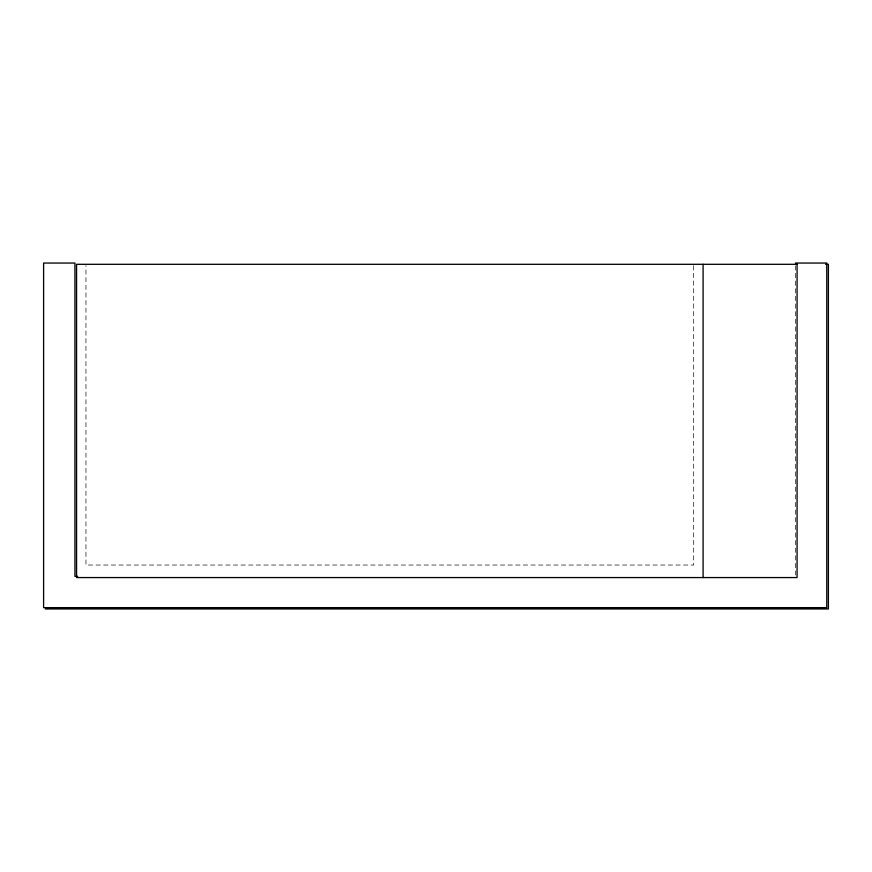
<?xml version="1.0" encoding="UTF-8"?>
<svg xmlns="http://www.w3.org/2000/svg" width="872" height="872" viewBox="0 0 872 872"><rect width="100%" height="100%" fill="white"/><g stroke="black" fill="none" stroke-linecap="round" stroke-linejoin="round"><path stroke-width="0.65" stroke-dasharray="4.36 3.27" d="M795.438 265.775L795.438 574.953M693.698 265.655L693.698 565.034L85.957 565.034L85.957 265.655"/><path stroke-width="1.31" d="M795.438 263.05L826.765 263.05L826.765 607.642L43.6 607.642L43.6 263.05L74.927 263.05L74.927 576.316L77.652 576.316M825.675 264.358L828.4 264.358L828.4 608.95L45.235 608.95M703.094 264.303L703.094 577.569M797.073 264.303L76.562 264.303L76.562 577.569L797.073 577.569L797.073 264.303"/></g></svg>
